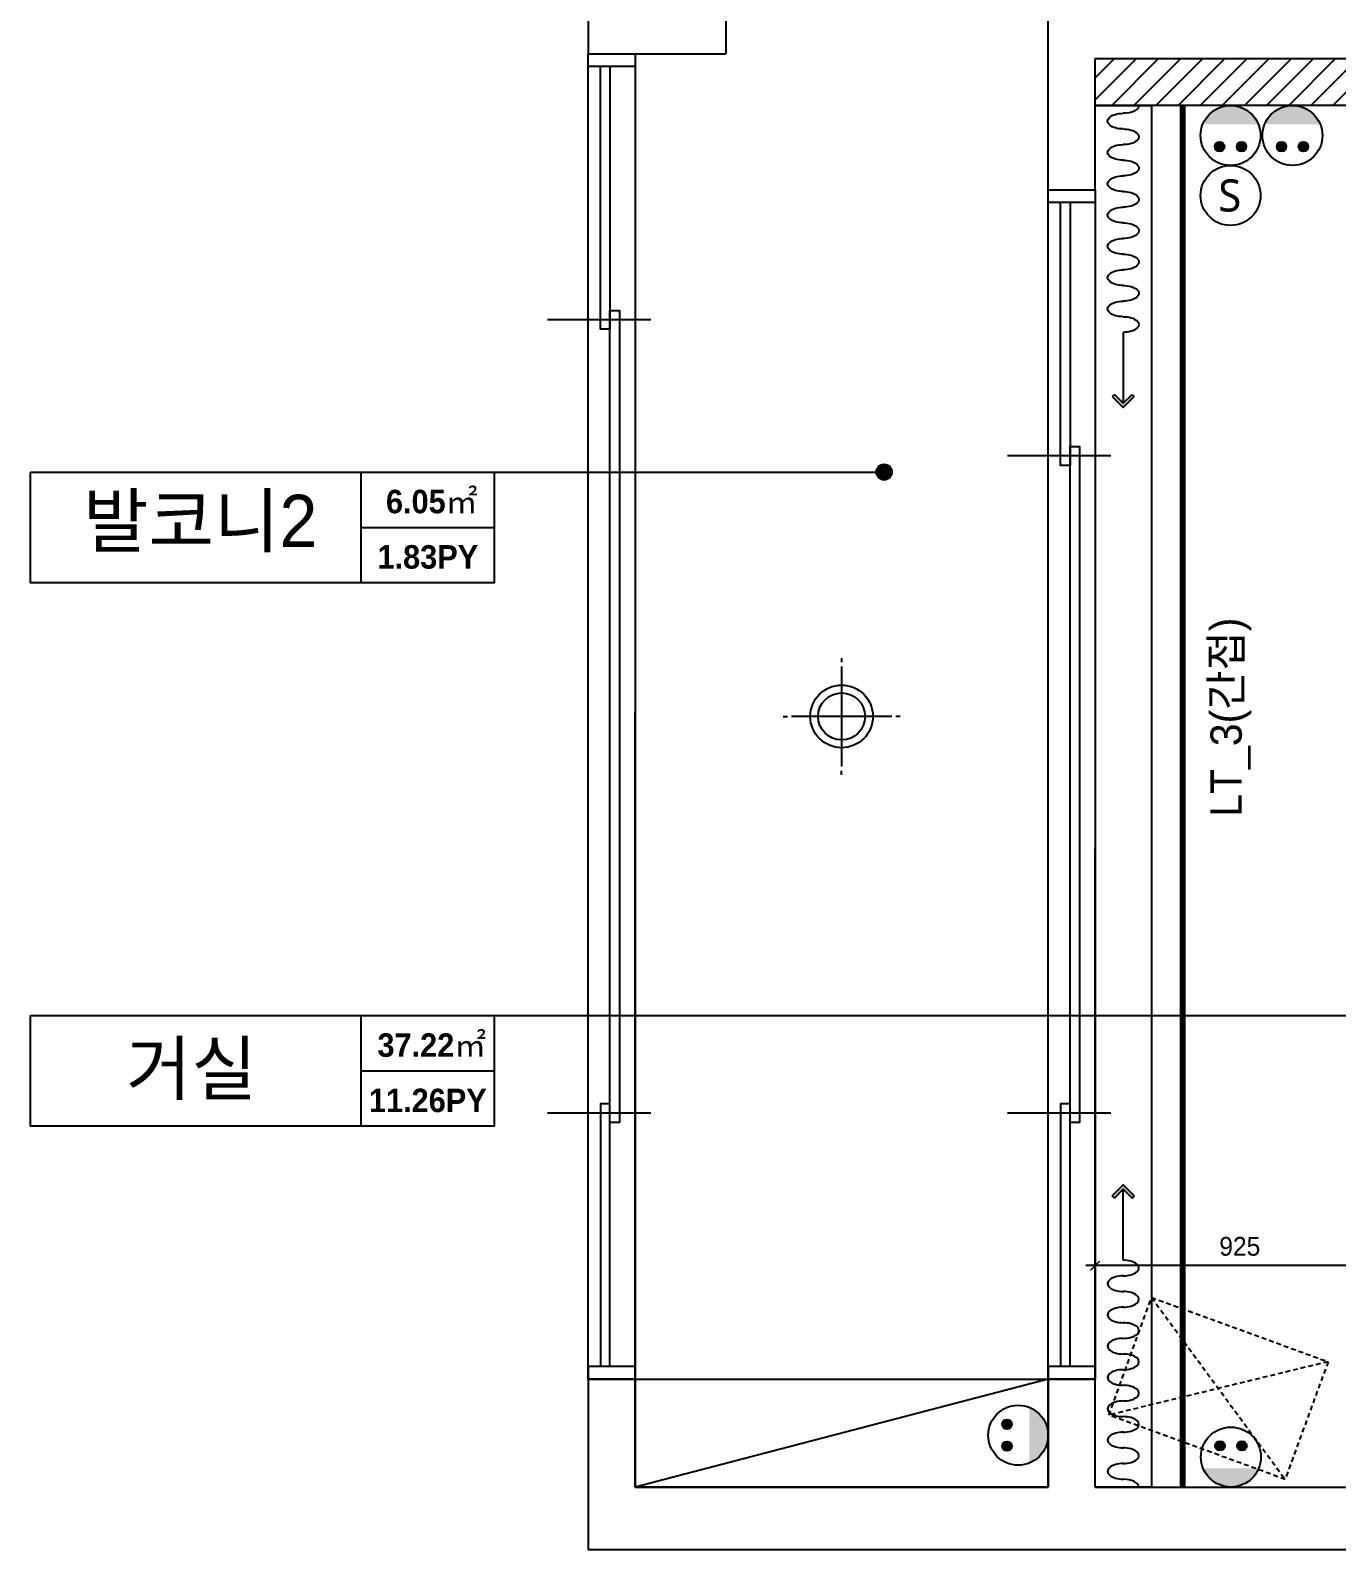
# Model space of a CAD drawing. Header units: millimetres. Extents: x -551172 to 232469, y -3435 to 261611.
# Drawn here: x 217286 to 221460, y 82611 to 87466 of the extents above; entities that cross this region are included whole.
import ezdxf
from ezdxf.enums import TextEntityAlignment as Align

# ---------------------------------------------------------------- set-up
doc = ezdxf.new("R2010")
doc.units = ezdxf.units.MM
doc.header["$LTSCALE"] = 10
doc.header["$PDMODE"] = 3
doc.linetypes.add('HID', pattern=[2.5, 1.5, -1])
doc.layers.get('DEFPOINTS').update_dxf_attribs({"color": 248})
for name, color, linetype in [('0-ELC TEXT', 7, 'Continuous'), ('01. F-소품', 3, 'Continuous'), ('03-TEXT', 3, 'Continuous'), ('03-WAL NEW', 3, 'Continuous'), ('04-WIN', 4, 'Continuous'), ('06-FUR', 6, 'Continuous'), ('06-LIGHT', 4, 'Continuous'), ('07-DIM WAL', 5, 'Continuous'), ('2-con', 2, 'Continuous'), ('3.기호.계단선', 30, 'Continuous'), ('4-win', 4, 'Continuous'), ('HAT', 5, 'Continuous'), ('RC-LIGHT', 7, 'Continuous'), ('U-LANP', 6, 'Continuous'), ('설비', 140, 'Continuous')]:
    doc.layers.add(name, color=color, linetype=linetype)
doc.styles.add('HY 울릉도 L', font='')
doc.styles.get("Standard").update_dxf_attribs({"font": 'romans.shx'})
doc.styles.add('넥슨고딕', font='NEXONLv1GothicBold.ttf')
doc.styles.add('코레일둥고', font='Korail_Round_Gothic_Medium.ttf')
doc.styles.get('HY 울릉도 L').set_extended_font_data('HY울릉도L')
doc.dimstyles.new('30', dxfattribs={"dimscale": 30, "dimtxt": 2, "dimasz": 1, "dimexe": 1, "dimexo": 1, "dimgap": 1, "dimtad": 1, "dimdec": 0, "dimrnd": 0.05, "dimdsep": 46, "dimlunit": 6, "dimtxsty": 'HY 울릉도 L', "dimblk": 'ARCHTICK', "dimcen": 2.5, "dimdle": 1, "dimclrd": 133, "dimclre": 133, "dimclrt": 30, "dimadec": 0, "dimazin": 0, "dimtfac": 1, "dimtdec": 0, "dimtix": 1, "dimtmove": 2, "dimatfit": 3, "dimldrblk": 'ARCHTICK', "dimfxl": 1, "dimlwd": -1, "dimlwe": -1, "dimarcsym": 0})

# ---------------------------------------------------------------- blocks, each defined once
blk = doc.blocks.new('ffwfr')
at = {"layer": '03-WAL NEW', "color": 8, "linetype": 'Continuous'}
for p, q in [((98238, 62595.9), (98299.6, 62657.5)), ((98238, 62525.2), (98370.3, 62657.5)), ((98291.1, 62507.5), (98441.1, 62657.5)), ((98361.8, 62507.5), (98511.8, 62657.5)), ((98432.5, 62507.5), (98582.5, 62657.5)), ((98503.2, 62507.5), (98653.2, 62657.5)), ((98573.9, 62507.5), (98723.9, 62657.5)), ((98644.6, 62507.5), (98794.6, 62657.5)), ((98715.3, 62507.5), (98865.3, 62657.5)), ((98786, 62507.5), (98936, 62657.5)), ((98856.7, 62507.5), (99006.7, 62657.5)), ((98927.5, 62507.5), (99077.5, 62657.5)), ((98998.2, 62507.5), (99148.2, 62657.5))]:
    blk.add_line(p, q, dxfattribs=at)
at = {"layer": '03-WAL NEW', "color": 8}
for p, q in [((98238, 62507.5), (98238, 62657.5)), ((98238, 62657.5), (102088, 62657.5)), ((102088, 62507.5), (98238, 62507.5))]:
    blk.add_line(p, q, dxfattribs=at)
at = {"layer": '04-WIN', "color": 8}
for p, q in [((96768, 62632.5), (96768, 60568.3)), ((98238, 62197.5), (98238, 60133.3)), ((96818, 61822.5), (96488, 61822.5)), ((98288, 61387.5), (97958, 61387.5)), ((96768, 58477.5), (96768, 60568.3)), ((98238, 58477.5), (98238, 60133.3)), ((96818, 59287.5), (96488, 59287.5)), ((98288, 59287.5), (97958, 59287.5))]:
    blk.add_line(p, q, dxfattribs=at)
for points in [[(96708, 62672.5), (96768, 62672.5), (96768, 62632.5), (96618, 62632.5), (96618, 62672.5)], [(96688, 62632.5), (96688, 61792.5), (96658, 61792.5), (96658, 62632.5)], [(98178, 62237.5), (98238, 62237.5), (98238, 62197.5), (98088, 62197.5), (98088, 62237.5)], [(98158, 62197.5), (98158, 61357.5), (98128, 61357.5), (98128, 62197.5)], [(96688, 58477.5), (96688, 59317.5), (96658, 59317.5), (96658, 58477.5)], [(98158, 58477.5), (98158, 59317.5), (98128, 59317.5), (98128, 58477.5)], [(96708, 58437.5), (96768, 58437.5), (96768, 58477.5), (96618, 58477.5), (96618, 58437.5)], [(98178, 58437.5), (98238, 58437.5), (98238, 58477.5), (98088, 58477.5), (98088, 58437.5)]]:
    blk.add_lwpolyline(points, dxfattribs=at)
for points in [[(96688, 61852.5), (96718, 61852.5), (96718, 60568.3), (96718, 59257.5), (96688, 59257.5), (96688, 60568.3)], [(98158, 61417.5), (98188, 61417.5), (98188, 60133.3), (98188, 59257.5), (98158, 59257.5), (98158, 60133.3)]]:
    blk.add_lwpolyline(points, close=True, dxfattribs=at)
at = {"layer": '06-FUR', "color": 8}
for p, q in [((98088, 58437.5), (96768, 58092.5)), ((96768, 58437.5), (98088, 58437.5)), ((96768, 58092.5), (96768, 58437.5)), ((98088, 58437.5), (98088, 58092.5)), ((98088, 58092.5), (96768, 58092.5))]:
    blk.add_line(p, q, dxfattribs=at)
at = {"layer": '2-con', "color": 8}
for p, q in [((98088, 62237.5), (98088, 63247.5)), ((96618, 62822.5), (96618, 62672.5)), ((97058, 62822.5), (97058, 62672.5)), ((96618, 62672.5), (97058, 62672.5)), ((98238, 62237.5), (98238, 62657.5)), ((98238, 62657.5), (102088, 62657.5)), ((98088, 62237.5), (98238, 62237.5)), ((96618, 58437.5), (96618, 57892.5)), ((96618, 58437.5), (96768, 58437.5)), ((96768, 58437.5), (96768, 58092.5)), ((98088, 58092.5), (98088, 58437.5)), ((98088, 58437.5), (98238, 58437.5)), ((98238, 58092.5), (98238, 58437.5)), ((96768, 58092.5), (98088, 58092.5)), ((98238, 58092.5), (102192, 58092.5)), ((96618, 57892.5), (101992, 57892.5))]:
    blk.add_line(p, q, dxfattribs=at)
at = {"layer": '3.기호.계단선', "color": 8, "linetype": 'HID'}
for p, q in [((98281.8, 58322.3), (98418.6, 58698.2)), ((98418.6, 58698.2), (98845.6, 58117.1)), ((98418.6, 58698.2), (98982.4, 58493)), ((98982.4, 58493), (98281.8, 58322.3)), ((98982.4, 58493), (98845.6, 58117.1)), ((98845.6, 58117.1), (98281.8, 58322.3))]:
    blk.add_line(p, q, dxfattribs=at)
at = {"layer": '4-win', "color": 8}
for points in [[(96618, 62672.5), (96768, 62672.5), (96768, 58437.5), (96618, 58437.5)], [(98088, 62237.5), (98238, 62237.5), (98238, 58437.5), (98088, 58437.5)]]:
    blk.add_lwpolyline(points, close=True, dxfattribs=at)
blk = doc.blocks.new('FFSFDF')
at = {"layer": '01. F-소품'}
blk.add_hatch(color=8, dxfattribs=at).paths.add_polyline_path([(1567672.9, 1746751.1), (1567679.9, 1746744.1), (1567715.3, 1746779.4), (1567679.9, 1746814.8), (1567672.9, 1746807.7), (1567701.2, 1746779.4)])
at = {"layer": '01. F-소품', "color": 8}
for p, q in [((1567672.9, 1746807.7), (1567679.9, 1746814.8)), ((1567474.8, 1746779.4), (1567701.2, 1746779.4)), ((1567672.9, 1746751.1), (1567679.9, 1746744.1))]:
    blk.add_line(p, q, dxfattribs=at)
for points in [[(1567672.9, 1746807.7), (1567701.2, 1746779.4), (1567672.9, 1746751.1)], [(1567679.9, 1746814.8), (1567715.3, 1746779.4), (1567679.9, 1746744.1)]]:
    blk.add_lwpolyline(points, dxfattribs=at)
for centre, start_param, end_param in [((1566799.8, 1746779.4), 1.570796, 4.712389), ((1566899.8, 1746779.4), 1.570796, 4.712389), ((1566999.8, 1746779.4), 1.570796, 4.712389), ((1567099.8, 1746779.4), 1.570796, 4.712389), ((1567199.8, 1746779.4), 1.570796, 4.712389), ((1567299.8, 1746779.4), 1.570796, 4.712389), ((1567399.8, 1746779.4), 1.570796, 4.712389), ((1566749.8, 1746779.4), 6.283185, 7.853982), ((1566849.8, 1746779.4), 4.712389, 7.853982), ((1566949.8, 1746779.4), 4.712389, 7.853982), ((1567049.8, 1746779.4), 4.712389, 7.853982), ((1567149.8, 1746779.4), 4.712389, 7.853982), ((1567249.8, 1746779.4), 4.712389, 7.853982), ((1567349.8, 1746779.4), 4.712389, 7.853982), ((1567449.8, 1746779.4), 4.712389, 7.853982)]:
    blk.add_ellipse(centre, major_axis=(0, -50), ratio=0.5, start_param=start_param, end_param=end_param, dxfattribs=at)
blk = doc.blocks.new('A$C08B77260')
at = {"layer": 'HAT', "color": 1}
for p, q in [((186.7, 373.3), (186.7, 360)), ((186.7, 346.7), (186.7, 26.7)), ((0, 186.7), (13.3, 186.7)), ((346.7, 186.7), (26.7, 186.7)), ((373.3, 186.7), (360, 186.7)), ((186.7, 0), (186.7, 13.3))]:
    blk.add_line(p, q, dxfattribs=at)
at = {"layer": 'U-LANP', "color": 4}
blk.add_circle((186.7, 186.7), 100, dxfattribs=at)
at = {"layer": 'U-LANP', "color": 8}
blk.add_circle((186.7, 186.7), 75, dxfattribs=at)
blk = doc.blocks.new('_ArchTick')
at = {"color": 0, "linetype": 'ByBlock', "const_width": 0.15}
blk.add_lwpolyline([(-0.5, -0.5), (0.5, 0.5)], dxfattribs=at)
blk = doc.blocks.new('*D302')
at = {"layer": '07-DIM WAL', "color": 133, "transparency": 16777216}
for p, q in [((221643.3, 83518.7), (220658.3, 83518.7)), ((220688.3, 83533.1), (220688.3, 83548.7))]:
    blk.add_line(p, q, dxfattribs=at)
at = {"layer": 'DEFPOINTS', "color": 0, "transparency": 16777216}
for p in [(220688.3, 83518.7), (221613.3, 83518.7), (220688.3, 83503.1)]:
    blk.add_point(p, dxfattribs=at)
at = {"layer": '07-DIM WAL', "color": 133, "transparency": 16777216, "xscale": 30, "yscale": 30, "zscale": 30, "rotation": 180}
blk.add_blockref('_ArchTick', (220688.3, 83518.7), dxfattribs=at)
at = {"layer": '07-DIM WAL', "color": 133, "transparency": 16777216, "xscale": 30, "yscale": 30, "zscale": 30}
blk.add_blockref('_ArchTick', (221613.3, 83518.7), dxfattribs=at)
at = {"layer": '07-DIM WAL', "color": 30, "transparency": 16777216, "insert": (221150.8, 83580.1), "char_height": 60, "attachment_point": 5, "style": 'HY 울릉도 L'}
blk.add_mtext('925', dxfattribs=at)
blk = doc.blocks.new('egoo')
at = {"layer": '설비'}
h = blk.add_hatch(color=140, dxfattribs=at)
edge = h.paths.add_edge_path()
edge.add_arc((1015645.3, 443433.7), 22.3, 0, 360)
h = blk.add_hatch(color=140, dxfattribs=at)
edge = h.paths.add_edge_path()
edge.add_arc((1015747.7, 443433.7), 22.3, 0, 360)
h = blk.add_hatch(color=140, dxfattribs=at)
edge = h.paths.add_edge_path()
edge.add_line((1015826.3, 443329.1), (1015566.6, 443329.1))
edge.add_ellipse((1015696.5, 443381.5), major_axis=(99, 99), ratio=1, start_angle=156.95778, end_angle=293.04222)
at = {"layer": '설비', "color": 140}
for centre, radius in [((1015696.5, 443381.5), 140), ((1015645.3, 443433.7), 22.3), ((1015747.7, 443433.7), 22.3)]:
    blk.add_circle(centre, radius, dxfattribs=at)
blk = doc.blocks.new('swich')
at = {"layer": '설비', "color": 140}
blk.add_circle((372828.6, -86554.1), 84, dxfattribs=at)
at = {"layer": '설비', "color": 140, "insert": (372858.7, -86509.1), "char_height": 90, "attachment_point": 3}
blk.add_mtext_dynamic_manual_height_columns('{\\fMalgun Gothic|b0|i0|c129|p50;S}', width=143.497, gutter_width=1, heights=[0], dxfattribs=at)

msp = doc.modelspace()

# ---------------------------------------------------------------- hatches: boundary and pattern name
at = {"layer": '0-ELC TEXT'}
h = msp.add_hatch(color=256, dxfattribs=at)
h.dxf.hatch_style = 1
edge = h.paths.add_edge_path()
edge.add_arc((220014.4, 86054.9), 25, 180, 540, ccw=False)
at = {"layer": '설비'}
h = msp.add_hatch(color=10, dxfattribs=at)
edge = h.paths.add_edge_path()
edge.add_arc((220407, 83011.8), 15.3, 0, 360)
h = msp.add_hatch(color=10, dxfattribs=at)
edge = h.paths.add_edge_path()
edge.add_line((220478.6, 82887.9), (220478.6, 83065.6))
edge.add_ellipse((220442.7, 82976.8), major_axis=(-67.8, -67.8), ratio=1, start_angle=66.9578, end_angle=203.0422, ccw=False)
h = msp.add_hatch(color=10, dxfattribs=at)
edge = h.paths.add_edge_path()
edge.add_arc((220407, 82941.7), 15.3, 0, 360)
h = msp.add_hatch(color=10, dxfattribs=at)
edge = h.paths.add_edge_path()
edge.add_arc((221087.5, 82942.9), 15.3, 0, 360)
h = msp.add_hatch(color=10, dxfattribs=at)
edge = h.paths.add_edge_path()
edge.add_arc((221157.5, 82942.9), 15.3, 0, 360)
h = msp.add_hatch(color=10, dxfattribs=at)
edge = h.paths.add_edge_path()
edge.add_line((221033.6, 82871.2), (221211.4, 82871.2))
edge.add_ellipse((221122.5, 82907.1), major_axis=(-67.8, 67.8), ratio=1, start_angle=66.9578, end_angle=203.0422, ccw=False)

# ---------------------------------------------------------------- linework, layer by layer
at = {"layer": '0-ELC TEXT'}
for p, q in [((218343.4, 85701.1), (218343.4, 86054.9)), ((218768.1, 86054.9), (220014.4, 86054.9)), ((218343.4, 85878), (218768.1, 85878)), ((218343.4, 83964.1), (218343.4, 84317.9)), ((218768.1, 84317.9), (221803.8, 84317.9)), ((218343.4, 84141), (218768.1, 84141))]:
    msp.add_line(p, q, dxfattribs=at)
for points in [[(217286.2, 86054.9), (218768.1, 86054.9), (218768.1, 85701.1), (217286.2, 85701.1)], [(217286.2, 84317.9), (218768.1, 84317.9), (218768.1, 83964.1), (217286.2, 83964.1)]]:
    msp.add_lwpolyline(points, close=True, dxfattribs=at)
msp.add_circle((220014.4, 86054.9), 25, dxfattribs=at)
at = {"layer": '06-LIGHT'}
msp.add_lwpolyline([(220688.3, 87226.2), (220868.3, 87226.2), (220868.3, 82811.2), (220688.3, 82811.2)], dxfattribs=at)
at = {"layer": '06-LIGHT', "color": 10, "linetype": 'HID', "const_width": 20}
msp.add_lwpolyline([(220968.3, 82811.2), (220968.3, 87226.2)], dxfattribs=at)
at = {"layer": '설비', "color": 10}
for centre, radius in [((220442.7, 82976.8), 95.8), ((220407, 83011.8), 15.3), ((221122.5, 82907.1), 95.8), ((220407, 82941.7), 15.3), ((221087.5, 82942.9), 15.3), ((221157.5, 82942.9), 15.3)]:
    msp.add_circle(centre, radius, dxfattribs=at)

# ---------------------------------------------------------------- block references
for name, p in [('ffwfr', (122450.3, 24718.7)), ('A$C08B77260', (219691.7, 85087.1))]:
    msp.add_blockref(name, p)
at = {"color": 0, "xscale": -1, "rotation": 90}
msp.add_blockref('FFSFDF', (1967557.7, 1653976), dxfattribs=at)
at = {"color": 0, "rotation": 90.00000000000001}
msp.add_blockref('FFSFDF', (1967557.7, -1483938.5), dxfattribs=at)
at = {"layer": 'RC-LIGHT', "color": 140, "xscale": 0.6845238224412213, "yscale": 0.6845238224412213, "zscale": 0.6845238224412213, "rotation": 180}
for p in [(916389.8, 390635.6), (916587.5, 390635.6)]:
    msp.add_blockref('egoo', p, dxfattribs=at)
at = {"layer": '설비', "color": 140, "xscale": 1.140873015873041, "yscale": 1.140873015873041, "zscale": 1.140873015873041}
msp.add_blockref('swich', (-204228.8, 185686), dxfattribs=at)

# ---------------------------------------------------------------- texts
at = {"layer": '03-TEXT'}
for s, height, style, p in [('발코니2', 166.67, '코레일둥고', (217829, 85815.5)), ('6.05㎡', 75, '넥슨고딕', (218569, 85923.1)), ('1.83PY', 75, '넥슨고딕', (218556.2, 85746.2)), ('거실', 166.67, '코레일둥고', (217800.9, 84065.6)), ('37.22㎡', 75, '넥슨고딕', (218569, 84186.1)), ('11.26PY', 75, '넥슨고딕', (218556.2, 84009.2))]:
    msp.add_text(s, height=height, dxfattribs=dict(at, style=style)).set_placement(p, align=Align.CENTER)
at = {"layer": '설비', "color": 30, "style": '코레일둥고'}
msp.add_text('LT_3(간접)', height=100, rotation=90, dxfattribs=at).set_placement((221057.1, 84953.4), align=Align.TOP_LEFT)

# ---------------------------------------------------------------- dimensions: what is measured, and where the dimension line sits
at = {"layer": '07-DIM WAL'}
dim = msp.add_linear_dim(base=(220688.3, 83518.7), p1=(221613.3, 83518.7), p2=(220688.3, 83503.1), dimstyle='30', override={"dimfxl": 1.25}, dxfattribs=at)
dim.commit()
dim.dimension.update_dxf_attribs({"geometry": '*D302', "text_midpoint": (221150.8, 83580.1)})

doc.saveas('drawing.dxf')
